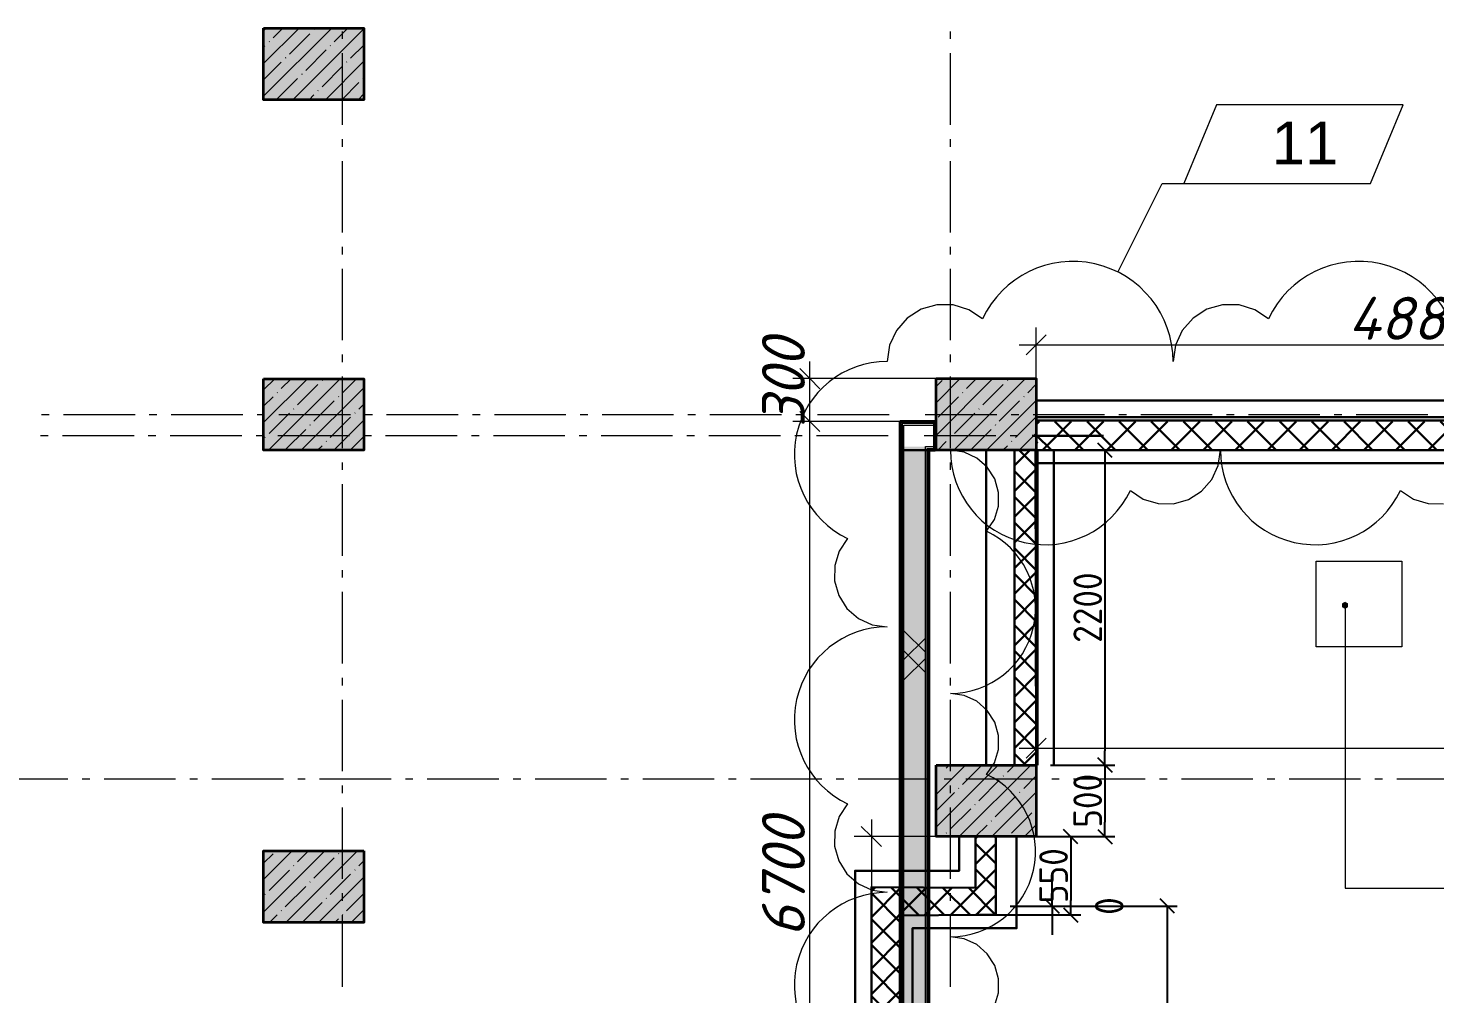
# Model space of a CAD drawing. Header units: millimetres. Extents: x -81576 to 1046824, y -248937 to 691537.
# Drawn here: x 186740 to 196572, y 662842 to 669591 of the extents above; entities that cross this region are included whole.
import ezdxf

# ---------------------------------------------------------------- set-up
doc = ezdxf.new("R2010")
doc.units = ezdxf.units.MM
for name, color, linetype, lineweight in [('0)', 6, 'Continuous', 30), ('0) расчет', 172, 'Continuous', 30), ('0) факт', 80, 'Continuous', 30), ('0.2) Шпаклевка подвала и баз и фин', 5, 'Continuous', 30)]:
    doc.layers.add(name, color=color, linetype=linetype, lineweight=lineweight)
doc.layers.add('PDF _Геометрия', color=7, linetype='Continuous', true_color=0x1d1d1d)
doc.layers.add('PDF _Сплошная заливка', color=7, linetype='Continuous', true_color=0xffffff)
doc.layers.add('PDF _Текст', color=7, linetype='Continuous')
doc.styles.add('PDF GOST-Common', font='arial.ttf')
doc.styles.add('PDF ISOCPEUR Italic', font='isocpeui.ttf')
doc.styles.add('СПДС', font='isocpeur.ttf', dxfattribs={"width": 0.9})
doc.dimstyles.new('Размера А3', dxfattribs={"dimtxt": 200, "dimasz": 100, "dimexe": 70, "dimexo": 100, "dimgap": 20, "dimtad": 1, "dimdec": 0, "dimrnd": 10, "dimzin": 0, "dimdsep": 46, "dimtxsty": 'СПДС', "dimblk": 'ARROWHEAD_6', "dimcen": 1, "dimclrd": 256, "dimclre": 256, "dimclrt": 256, "dimazin": 0, "dimtfac": 1, "dimtdec": 0, "dimtmove": 2, "dimatfit": 3, "dimfxl": 1, "dimtolj": 1, "dimtzin": 0, "dimarcsym": 0})

# ---------------------------------------------------------------- blocks, each defined once
blk = doc.blocks.new('ARROWHEAD_6')
at = {"color": 0, "linetype": 'Continuous'}
for p, q in [((0, 0), (-1, 0)), ((-0.5, -0.5), (0.5, 0.5))]:
    blk.add_line(p, q, dxfattribs=at)
blk = doc.blocks.new('*D2386')
at = {"lineweight": -2, "transparency": 16777216}
for p, q in [((193896, 666641.1), (194335.8, 666641.1)), ((194265.8, 666541.1), (194265.8, 664540.8)), ((193886, 664440.8), (194335.8, 664440.8))]:
    blk.add_line(p, q, dxfattribs=at)
at = {"layer": 'Defpoints', "color": 0, "transparency": 16777216}
for p in [(193796, 666641.1), (193786, 664440.8), (194265.8, 664440.8)]:
    blk.add_point(p, dxfattribs=at)
at = {"lineweight": -2, "transparency": 16777216, "xscale": 100, "yscale": 100, "zscale": 100}
for p, rotation in [((194265.8, 666641.1), 90), ((194265.8, 664440.8), 270)]:
    blk.add_blockref('ARROWHEAD_6', p, dxfattribs=dict(at, rotation=rotation))
at = {"transparency": 16777216, "insert": (194145.8, 665540.9), "char_height": 200, "attachment_point": 5, "rotation": 90, "style": 'СПДС'}
blk.add_mtext('\\A1;2200', dxfattribs=at)
blk = doc.blocks.new('*D2387')
at = {"lineweight": -2, "transparency": 16777216}
for p, q in [((193886, 664440.8), (194335.8, 664440.8)), ((194265.8, 664340.8), (194265.8, 664040.8)), ((193886, 663940.8), (194335.8, 663940.8))]:
    blk.add_line(p, q, dxfattribs=at)
at = {"layer": 'Defpoints', "color": 0, "transparency": 16777216}
for p in [(193786, 664440.8), (193786, 663940.8), (194265.8, 663940.8)]:
    blk.add_point(p, dxfattribs=at)
at = {"lineweight": -2, "transparency": 16777216, "xscale": 100, "yscale": 100, "zscale": 100}
for p, rotation in [((194265.8, 664440.8), 90), ((194265.8, 663940.8), 270)]:
    blk.add_blockref('ARROWHEAD_6', p, dxfattribs=dict(at, rotation=rotation))
at = {"transparency": 16777216, "insert": (194145.8, 664190.8), "char_height": 200, "attachment_point": 5, "rotation": 90, "style": 'СПДС'}
blk.add_mtext('\\A1;500', dxfattribs=at)
blk = doc.blocks.new('*D2388')
at = {"lineweight": -2, "transparency": 16777216}
for p, q in [((193462.1, 663940.8), (194097.3, 663940.8)), ((194027.3, 663840.8), (194027.3, 663493.7)), ((193462.1, 663393.7), (194097.3, 663393.7))]:
    blk.add_line(p, q, dxfattribs=at)
at = {"layer": 'Defpoints', "color": 0, "transparency": 16777216}
for p in [(193362.1, 663940.8), (193362.1, 663393.7), (194027.3, 663393.7)]:
    blk.add_point(p, dxfattribs=at)
at = {"lineweight": -2, "transparency": 16777216, "xscale": 100, "yscale": 100, "zscale": 100}
for p, rotation in [((194027.3, 663940.8), 90), ((194027.3, 663393.7), 270)]:
    blk.add_blockref('ARROWHEAD_6', p, dxfattribs=dict(at, rotation=rotation))
at = {"transparency": 16777216, "insert": (193907.3, 663667.2), "char_height": 200, "attachment_point": 5, "rotation": 90, "style": 'СПДС'}
blk.add_mtext('\\A1;550', dxfattribs=at)
blk = doc.blocks.new('*D2389')
at = {"lineweight": -2, "transparency": 16777216}
for p, q in [((193896.4, 663555), (193896.4, 663655)), ((193603.7, 663455), (193966.4, 663455)), ((193603.7, 663455), (193966.4, 663455)), ((193896.4, 663355), (193896.4, 663255))]:
    blk.add_line(p, q, dxfattribs=at)
at = {"layer": 'Defpoints', "color": 0, "transparency": 16777216}
for p in [(193503.7, 663455), (193503.7, 663455), (193896.4, 663455)]:
    blk.add_point(p, dxfattribs=at)
at = {"lineweight": -2, "transparency": 16777216, "xscale": 100, "yscale": 100, "zscale": 100}
for rotation in [270, 90]:
    blk.add_blockref('ARROWHEAD_6', (193896.4, 663455), dxfattribs=dict(at, rotation=rotation))
at = {"transparency": 16777216, "insert": (194296.4, 663455), "char_height": 200, "attachment_point": 5, "rotation": 90, "style": 'СПДС'}
blk.add_mtext('\\A1;0', dxfattribs=at)
blk = doc.blocks.new('*D2390')
at = {"lineweight": -2, "transparency": 16777216}
for p, q in [((193603.7, 663455), (194772, 663455)), ((194702, 663355), (194702, 661491.1)), ((193649.6, 661391.1), (194772, 661391.1))]:
    blk.add_line(p, q, dxfattribs=at)
at = {"layer": 'Defpoints', "color": 0, "transparency": 16777216}
for p in [(193503.7, 663455), (193549.6, 661391.1), (194702, 661391.1)]:
    blk.add_point(p, dxfattribs=at)
at = {"lineweight": -2, "transparency": 16777216, "xscale": 100, "yscale": 100, "zscale": 100}
for p, rotation in [((194702, 663455), 90), ((194702, 661391.1), 270)]:
    blk.add_blockref('ARROWHEAD_6', p, dxfattribs=dict(at, rotation=rotation))
at = {"transparency": 16777216, "insert": (194582, 662423.1), "char_height": 200, "attachment_point": 5, "rotation": 90, "style": 'СПДС'}
blk.add_mtext('\\A1;2060', dxfattribs=at)

msp = doc.modelspace()

# ---------------------------------------------------------------- hatches: boundary and pattern name
at = {"layer": '0)', "transparency": 33554559}
h = msp.add_hatch(dxfattribs=at)
h.set_pattern_fill('ANSI37', color=256, scale=50)
h.paths.add_polyline_path([(198666, 666787.2), (198637.1, 666816.1), (198666, 666816.1), (198666, 666841.1), (193786, 666841.1), (193786, 666641.1), (198666, 666641.1)])
h = msp.add_hatch(dxfattribs=at)
h.set_pattern_fill('ANSI37', color=256, scale=40)
h.paths.add_polyline_path([(193796, 666641.1), (193796, 666741.1), (193786, 666741.1), (193786, 666641.1), (193634, 666641.1), (193634, 664440.8), (193786, 664440.8), (193786, 664558.9), (193796, 664568.9)])
h = msp.add_hatch(dxfattribs=at)
h.set_pattern_fill('ANSI37', color=256, scale=40)
h.paths.add_polyline_path([(193512, 662260.7), (193362.1, 662260.7), (192847.4, 662260.7), (192847.4, 663389.8), (193362.1, 663393.7), (193503.7, 663393.7), (193503.7, 663455), (193503.7, 663940.8), (193362.1, 663940.8), (193362.1, 663583.5), (192633.6, 663587.5), (192633.6, 662116.9), (193362.1, 662112.9), (193362.1, 661391.1), (193507.9, 661391.1), (193507.9, 662126)])
h.paths.add_polyline_path([(194137.3, 663428.2), (194137.3, 663906.2), (193657.3, 663906.2), (193657.3, 663428.2)], flags=9)
at = {"layer": '0) расчет', "transparency": 33554559}
for points in [[(192836, 660140.8), (192848.5, 660140.8), (192848.5, 666828.3), (192836, 666828.3)], [(192848.5, 660140.8), (192861, 660140.8), (192861, 666815.8), (192848.5, 666815.8)], [(193011, 660140.8), (193011, 666665.8), (192861, 666665.8), (192861, 660140.8)], [(193023.5, 660140.8), (193023.5, 666653.3), (193011, 666653.3), (193011, 660140.8)], [(193036, 660140.8), (193036, 666640.8), (193023.5, 666640.8), (193023.5, 660140.8)]]:
    msp.add_hatch(color=1, dxfattribs=at).paths.add_polyline_path(points)
at = {"layer": 'PDF _Сплошная заливка', "true_color": 0x636466, "transparency": 33554559}
for points in [[(188386, 669090.8), (189086, 669090.8), (189086, 669590.8), (188386, 669590.8)], [(188386, 666640.8), (189086, 666640.8), (189086, 667140.8), (188386, 667140.8)], [(193086, 666641.1), (193786, 666641.1), (193786, 667141.1), (193086, 667141.1)], [(195944.5, 665582), (195922.9, 665569.5), (195922.9, 665544.5), (195944.5, 665532), (195966.2, 665544.5), (195966.2, 665569.5)], [(193086, 663940.8), (193786, 663940.8), (193786, 664440.8), (193086, 664440.8)], [(188386, 663340.8), (189086, 663340.8), (189086, 663840.8), (188386, 663840.8)]]:
    msp.add_hatch(color=251, dxfattribs=at).paths.add_polyline_path(points)

# ---------------------------------------------------------------- linework, layer by layer
at = {"layer": '0)'}
msp.add_lwpolyline([(198666, 666849.1), (193786, 666849.1), (193786, 666641.1), (198666, 666641.1)], close=True, dxfattribs=at)
for points in [[(194256.5, 666741.1), (193756.5, 666741.1)], [(193634, 664440.8), (193634, 666641.1)], [(193796, 666641.1), (193796, 664440.8)], [(193362.1, 663940.8), (193362.1, 663583.5)], [(193503.7, 663940.8), (193503.7, 663455)], [(193362.1, 662112.9), (192633.6, 662116.9), (192633.6, 663587.5), (193362.1, 663583.5)], [(193362.1, 662260.7), (192847.4, 662260.7), (192847.4, 663389.8), (193362.1, 663393.7)], [(193362.1, 663393.7), (193503.7, 663393.7), (193503.7, 663455)]]:
    msp.add_lwpolyline(points, dxfattribs=at)
at = {"layer": '0) расчет', "color": 1, "lineweight": 9}
for points in [[(196740.3, 667261.1, 0.801089), (195408.4, 667558.9), (195313, 667622.3), (195203.5, 667655.9), (195089, 667657.2), (194978.9, 667625.9), (194882.1, 667564.6), (194806.7, 667478.5), (194758.9, 667374.4), (194742.4, 667261.1, 0.801089), (193410.5, 667558.9), (193315.1, 667622.3), (193205.7, 667655.9), (193091.2, 667657.2), (192981, 667625.9), (192884.3, 667564.6), (192808.9, 667478.5), (192761, 667374.4), (192744.6, 667261.1, 0.801087), (192468.1, 666024.4), (192409.3, 665935.9), (192378, 665834.2), (192376.8, 665727.9), (192405.9, 665625.6), (192462.8, 665535.8), (192542.8, 665465.8), (192639.4, 665421.3), (192744.6, 665406.1, 0.801087), (192468.1, 664169.4), (192409.3, 664080.9), (192378, 663979.2), (192376.8, 663872.9), (192405.9, 663770.6), (192462.8, 663680.8), (192542.8, 663610.8), (192639.4, 663566.3), (192744.6, 663551.1, 0.801088), (192468.1, 662314.4)], [(193493.3, 662755.6), (193522, 662848.8), (193523, 662946.2), (193496.4, 663039.9), (193444.3, 663122.2), (193371, 663186.4), (193282.5, 663227.1), (193186, 663241.1, 0.801085), (193439.5, 664374.4), (193493.3, 664455.6), (193522, 664548.8), (193523, 664646.2), (193496.4, 664739.9), (193444.3, 664822.2), (193371, 664886.4), (193282.5, 664927.1), (193186, 664941.1, 0.801085), (193439.5, 666074.4), (193493.3, 666155.6), (193522, 666248.8), (193523, 666346.2), (193496.4, 666439.9), (193444.3, 666522.2), (193371, 666586.4), (193282.5, 666627.1), (193186, 666641.1, 0.801086), (194444.4, 666359.7), (194534.5, 666299.9), (194637.9, 666268.1), (194746.1, 666266.9), (194850.2, 666296.5), (194941.6, 666354.4), (195012.8, 666435.8), (195058, 666534), (195073.5, 666641.1, 0.801084), (196331.9, 666359.7)]]:
    msp.add_lwpolyline(points, format="xyb", dxfattribs=at)
at = {"layer": '0) расчет', "color": 1, "lineweight": 40}
msp.add_lwpolyline([(192836, 660140.8), (192836, 666640.8), (192836, 666840.8), (193076, 666840.8), (193076, 666640.8), (193036, 666640.8), (193036, 660140.8)], dxfattribs=at)
at = {"layer": '0) расчет', "color": 1, "lineweight": 9}
for points in [[(193076, 666828.3), (192848.5, 666828.3), (192848.5, 660140.8), (192836, 660140.8)], [(193011, 660140.8), (192861, 660140.8), (192861, 666815.8), (193076, 666815.8)], [(193023.5, 660140.8), (193011, 660140.8), (193011, 666665.8), (193076, 666665.8)], [(193036, 660904.3), (193036, 660784.3), (193036, 660140.8), (193023.5, 660140.8), (193023.5, 666653.3), (193076, 666653.3)], [(196331.9, 666359.7), (196422, 666299.9), (196525.4, 666268.1), (196633.6, 666266.9)], [(193011, 665186.3), (192861, 665036.3)]]:
    msp.add_lwpolyline(points, dxfattribs=at)
at = {"layer": '0) расчет'}
for points in [[(193784.1, 666871.8), (200386, 666871.8)], [(193086, 666641.1), (192836, 666640.8), (192836, 660140.8)]]:
    msp.add_lwpolyline(points, dxfattribs=at)
at = {"layer": '0) расчет', "lineweight": 9}
for points in [[(192861, 665379.7), (193011, 665229.7)], [(193011, 665327.8), (192861, 665177.8)], [(192861, 665238.3), (193011, 665088.3)]]:
    msp.add_lwpolyline(points, dxfattribs=at)
at = {"layer": '0) факт'}
for points in [[(193784.1, 666871.8), (200386, 666871.8)], [(193781.5, 666641.1), (193786, 664440.8)]]:
    msp.add_lwpolyline(points, dxfattribs=at)
at = {"layer": '0.2) Шпаклевка подвала и баз и фин'}
for points in [[(193786, 666987.8), (200386, 666987.8)], [(193436, 664440.8), (193436, 666641.1)], [(193909.7, 664440.8), (193909.7, 666641.1)], [(193786, 666550.1), (200386, 666550.1)], [(193248.1, 661391.1), (193248.1, 661998.9), (192519.6, 661998.9), (192519.6, 663701.5), (193248.1, 663701.5), (193248.1, 663940.8)], [(193649, 661391.1), (193649, 662399.8), (192920.5, 662399.8), (192920.5, 663300.6), (193649, 663300.6), (193649, 663940.8)]]:
    msp.add_lwpolyline(points, dxfattribs=at)
at = {"layer": 'PDF _Геометрия', "lineweight": 9}
for points in [[(188405.5, 669590.8), (188386, 669571.3)], [(188633.6, 669590.8), (188386, 669343.2)], [(188861.7, 669590.8), (188386, 669115.1)], [(188519.6, 669590.8), (188452.3, 669523.5)], [(189086, 669587), (188589.8, 669090.8)], [(188739.8, 669582.9), (188737.4, 669580.5)], [(188975.8, 669590.8), (188880, 669495)], [(188426.2, 669497.3), (188423.8, 669495)], [(188708.9, 669552), (188566.4, 669409.4)], [(188853.8, 669468.8), (188851.5, 669466.5)], [(189086, 669472.9), (188994, 669380.9)], [(188395.3, 669466.5), (188386, 669457.2)], [(188540.2, 669383.3), (188537.8, 669380.9)], [(188823, 669438), (188680.4, 669295.4)], [(188509.3, 669352.4), (188386, 669229.1)], [(188937, 669323.9), (188794.5, 669181.3)], [(189086, 669358.9), (188817.9, 669090.8)], [(188967.9, 669354.8), (188965.5, 669352.4)], [(188623.4, 669238.4), (188480.8, 669095.8)], [(188654.3, 669269.3), (188651.9, 669266.9)], [(189051.1, 669209.9), (188932, 669090.8)], [(189081.9, 669240.7), (189079.6, 669238.4)], [(188737.4, 669124.3), (188703.9, 669090.8)], [(188768.3, 669155.2), (188765.9, 669152.8)], [(189086, 669130.8), (189046, 669090.8)], [(188464.6, 667140.8), (188386, 667062.2)], [(188692.7, 667140.8), (188386, 666834.1)], [(188920.8, 667140.8), (188420.8, 666640.8)], [(188578.7, 667140.8), (188509.3, 667071.4)], [(188796.8, 667130.8), (188794.5, 667128.5)], [(189034.9, 667140.8), (188937, 667042.9)], [(193255, 667141.1), (193086, 666972.1)], [(193483.1, 667141.1), (193086, 666744)], [(193128.3, 667128.5), (193086, 667086.2)], [(193711.2, 667141.1), (193211.2, 666641.1)], [(193369.1, 667141.1), (193299.4, 667071.4)], [(193586.9, 667130.8), (193584.5, 667128.5)], [(188452.3, 667014.4), (188386, 666948.1)], [(188483.2, 667045.3), (188480.8, 667042.9)], [(188765.9, 667099.9), (188623.4, 666957.4)], [(189086, 667077.9), (188648.9, 666640.8)], [(188910.9, 667016.8), (188908.5, 667014.4)], [(193242.4, 667014.4), (193099.8, 666871.8)], [(193273.3, 667045.3), (193270.9, 667042.9)], [(193556, 667099.9), (193413.4, 666957.4)], [(193700.9, 667016.8), (193698.6, 667014.4)], [(193786, 667101.9), (193727.1, 667042.9)], [(188597.2, 666931.2), (188594.9, 666928.9)], [(188880, 666985.9), (188737.4, 666843.3)], [(189086, 666963.8), (189051.1, 666928.9)], [(193387.3, 666931.2), (193384.9, 666928.9)], [(193786, 666987.8), (193439.3, 666641.1)], [(193670.1, 666985.9), (193527.5, 666843.3)], [(188566.4, 666900.4), (188423.8, 666757.8)], [(188711.3, 666817.2), (188708.9, 666814.8)], [(188994, 666871.8), (188851.5, 666729.3)], [(189086, 666849.8), (188877, 666640.8)], [(189024.9, 666902.7), (189022.6, 666900.4)], [(193356.4, 666900.4), (193213.9, 666757.8)], [(193501.4, 666817.2), (193499, 666814.8)], [(193784.1, 666871.8), (193641.5, 666729.3)], [(188397.6, 666731.7), (188395.3, 666729.3)], [(188680.4, 666786.3), (188537.8, 666643.7)], [(189086, 666735.7), (188991.1, 666640.8)], [(193187.7, 666731.7), (193185.4, 666729.3)], [(193470.5, 666786.3), (193327.9, 666643.7)], [(193786, 666759.7), (193667.4, 666641.1)], [(188794.5, 666672.3), (188763, 666640.8)], [(188825.3, 666703.1), (188823, 666700.8)], [(193156.8, 666700.8), (193097.2, 666641.1)], [(193584.5, 666672.3), (193553.4, 666641.1)], [(193615.4, 666703.1), (193613, 666700.8)], [(193291.9, 664440.8), (193086, 664234.9)], [(193520, 664440.8), (193086, 664006.8)], [(193177.8, 664440.8), (193156.8, 664419.8)], [(193748.1, 664440.8), (193248.1, 663940.8)], [(193405.9, 664440.8), (193270.9, 664305.7)], [(193558.4, 664365.1), (193556, 664362.8)], [(193634, 664440.8), (193584.5, 664391.3)], [(193786, 664364.7), (193698.6, 664277.2)], [(193244.7, 664279.6), (193242.4, 664277.2)], [(193527.5, 664334.2), (193384.9, 664191.7)], [(193213.9, 664248.7), (193086, 664120.9)], [(193358.8, 664165.5), (193356.4, 664163.2)], [(193786, 664250.6), (193476.2, 663940.8)], [(193641.5, 664220.2), (193499, 664077.6)], [(193672.4, 664251.1), (193670.1, 664248.7)], [(193327.9, 664134.7), (193185.4, 663992.1)], [(193755.6, 664106.1), (193613, 663963.6)], [(193786, 664136.6), (193784.1, 664134.7)], [(193159.2, 663966), (193156.8, 663963.6)], [(193442, 664020.6), (193362.1, 663940.8)], [(193472.8, 664051.5), (193470.5, 664049.1)], [(193786, 664022.5), (193704.3, 663940.8)], [(188586.1, 663840.8), (188386, 663640.7)], [(188814.2, 663840.8), (188386, 663412.6)], [(188452.3, 663821), (188386, 663754.8)], [(189042.3, 663840.8), (188542.3, 663340.8)], [(188700.1, 663840.8), (188623.4, 663764)], [(188880, 663792.5), (188737.4, 663650)], [(188910.9, 663823.4), (188908.5, 663821)], [(189086, 663770.5), (189051.1, 663735.5)], [(188566.4, 663707), (188423.8, 663564.4)], [(188597.2, 663737.9), (188594.9, 663735.5)], [(188994, 663678.5), (188851.5, 663535.9)], [(189024.9, 663709.3), (189022.6, 663707)], [(188680.4, 663592.9), (188537.8, 663450.4)], [(188711.3, 663623.8), (188708.9, 663621.4)], [(189086, 663656.4), (188770.4, 663340.8)], [(188397.6, 663538.3), (188395.3, 663535.9)], [(188794.5, 663478.9), (188656.3, 663340.8)], [(188825.3, 663509.8), (188823, 663507.4)], [(189086, 663542.4), (188965.5, 663421.9)], [(188480.8, 663393.3), (188428.2, 663340.8)], [(188511.7, 663424.2), (188509.3, 663421.9)], [(188939.4, 663395.7), (188937, 663393.3)], [(189086, 663428.3), (188998.5, 663340.8)], [(188908.5, 663364.8), (188884.4, 663340.8)]]:
    msp.add_lwpolyline(points, dxfattribs=at)
at = {"layer": 'PDF _Геометрия', "color": 7, "lineweight": 35}
for points in [[(188386, 669590.8), (189086, 669590.8), (189086, 669090.8), (188386, 669090.8)], [(188386, 667140.8), (189086, 667140.8), (189086, 666640.8), (188386, 666640.8)], [(193086, 667141.1), (193786, 667141.1), (193786, 666641.1), (193086, 666641.1)], [(193086, 664440.8), (193786, 664440.8), (193786, 663940.8), (193086, 663940.8)], [(189086, 663840.8), (189086, 663340.8), (188386, 663340.8), (188386, 663840.8)]]:
    msp.add_lwpolyline(points, close=True, dxfattribs=at)
at = {"layer": 'PDF _Геометрия', "color": 7, "lineweight": 9}
for points in [[(188936, 669567.8), (188936, 669514.9)], [(193186, 669514.9), (193186, 669567.8)], [(188936, 669414.9), (188936, 668914.9)], [(193186, 668914.9), (193186, 669414.9)], [(188936, 668814.9), (188936, 668762)], [(193186, 668762), (193186, 668814.9)], [(188936, 668661.9), (188936, 668162)], [(193186, 668162), (193186, 668661.9)], [(194356.6, 667886.2), (194667.1, 668505.2), (194817.9, 668505.2)], [(188936, 668061.9), (188936, 668009)], [(193186, 668009), (193186, 668061.9)], [(188936, 667909), (188936, 667409)], [(193186, 667409), (193186, 667909)], [(193856, 667447.9), (193786, 667377.9), (193716, 667307.9)], [(193786, 667141.1), (193786, 667377.9), (193786, 667497.9)], [(188936, 667309), (188936, 667256.1)], [(193186, 667256.1), (193186, 667309)], [(193666, 667377.9), (198666, 667377.9), (199816, 667377.9), (200506, 667377.9)], [(192134.1, 667211.1), (192204.1, 667141.1), (192274.1, 667071.1)], [(192204.1, 660020.8), (192204.1, 666840.8), (192204.1, 667261.1)], [(188936, 667156.1), (188936, 666656.1)], [(193086, 667141.1), (192204.1, 667141.1), (192084.1, 667141.1)], [(193186, 666656.1), (193186, 667156.1)], [(192134.1, 666910.8), (192204.1, 666840.8), (192274.1, 666770.8)], [(186834.3, 666891.1), (186887.2, 666891.1)], [(186987.2, 666891.1), (187487.2, 666891.1)], [(187587.2, 666891.1), (187640.2, 666891.1)], [(187740.2, 666891.1), (188240.2, 666891.1)], [(188340.2, 666891.1), (188393.1, 666891.1)], [(188493.1, 666891.1), (188993.1, 666891.1)], [(189093.1, 666891.1), (189146, 666891.1)], [(189246, 666891.1), (189746, 666891.1)], [(189846, 666891.1), (189898.9, 666891.1)], [(189998.9, 666891.1), (190498.9, 666891.1)], [(190598.9, 666891.1), (190651.8, 666891.1)], [(190751.8, 666891.1), (191251.8, 666891.1)], [(191351.8, 666891.1), (191404.7, 666891.1)], [(191504.7, 666891.1), (192004.7, 666891.1)], [(192836, 666840.8), (192204.1, 666840.8), (192084.1, 666840.8)], [(192104.8, 666891.1), (192157.7, 666891.1)], [(192257.7, 666891.1), (192757.7, 666891.1)], [(193010.6, 666891.1), (193510.6, 666891.1)], [(193610.6, 666891.1), (193663.5, 666891.1)], [(193763.5, 666891.1), (194263.5, 666891.1)], [(194363.5, 666891.1), (194416.4, 666891.1)], [(194516.4, 666891.1), (195016.4, 666891.1)], [(195116.4, 666891.1), (195169.3, 666891.1)], [(195269.3, 666891.1), (195769.3, 666891.1)], [(195869.3, 666891.1), (195922.3, 666891.1)], [(196022.3, 666891.1), (196522.3, 666891.1)], [(186880.2, 666741.1), (186827.3, 666741.1)], [(187480.2, 666741.1), (186980.2, 666741.1)], [(187633.2, 666741.1), (187580.2, 666741.1)], [(188233.2, 666741.1), (187733.2, 666741.1)], [(188386.1, 666741.1), (188333.2, 666741.1)], [(188986.1, 666741.1), (188486.1, 666741.1)], [(189139, 666741.1), (189086.1, 666741.1)], [(189739, 666741.1), (189239, 666741.1)], [(189891.9, 666741.1), (189839, 666741.1)], [(190491.9, 666741.1), (189991.9, 666741.1)], [(190644.8, 666741.1), (190591.9, 666741.1)], [(191244.8, 666741.1), (190744.8, 666741.1)], [(191397.7, 666741.1), (191344.8, 666741.1)], [(191997.8, 666741.1), (191497.8, 666741.1)], [(192150.7, 666741.1), (192097.7, 666741.1)], [(192750.7, 666741.1), (192250.7, 666741.1)], [(193503.6, 666741.1), (193003.6, 666741.1)], [(193656.5, 666741.1), (193603.6, 666741.1)], [(188936, 666556.1), (188936, 666503.2)], [(193186, 666503.2), (193186, 666556.1)], [(188936, 666403.2), (188936, 665903.2)], [(193186, 665903.2), (193186, 666403.2)], [(188936, 665803.2), (188936, 665750.3)], [(193186, 665750.3), (193186, 665803.2)], [(188936, 665650.3), (188936, 665150.3)], [(193186, 665150.3), (193186, 665650.3)], [(195944.5, 665557), (195944.5, 663580.3), (196909.3, 663580.3), (197570.1, 663580.3)], [(188936, 665050.3), (188936, 664997.4)], [(193186, 664997.4), (193186, 665050.3)], [(188936, 664897.4), (188936, 664397.4)], [(193186, 664397.4), (193186, 664897.4)], [(193786, 664440.8), (193786, 664558.9), (193786, 664678.9)], [(193666, 664558.9), (200506, 664558.9)], [(193856, 664628.9), (193786, 664558.9), (193716, 664488.9)], [(187018.3, 664341.1), (186518.3, 664341.1)], [(187171.2, 664341.1), (187118.3, 664341.1)], [(187771.2, 664341.1), (187271.2, 664341.1)], [(187924.1, 664341.1), (187871.2, 664341.1)], [(188524.1, 664341.1), (188024.1, 664341.1)], [(188677, 664341.1), (188624.1, 664341.1)], [(189277, 664341.1), (188777, 664341.1)], [(188936, 664297.4), (188936, 664244.4)], [(189429.9, 664341.1), (189377, 664341.1)], [(190029.9, 664341.1), (189529.9, 664341.1)], [(190182.9, 664341.1), (190129.9, 664341.1)], [(190782.9, 664341.1), (190282.9, 664341.1)], [(190935.8, 664341.1), (190882.9, 664341.1)], [(191535.8, 664341.1), (191035.8, 664341.1)], [(191688.7, 664341.1), (191635.8, 664341.1)], [(192288.7, 664341.1), (191788.7, 664341.1)], [(192441.6, 664341.1), (192388.7, 664341.1)], [(193041.6, 664341.1), (192541.6, 664341.1)], [(193194.5, 664341.1), (193141.6, 664341.1)], [(193186, 664244.4), (193186, 664297.4)], [(193794.5, 664341.1), (193294.5, 664341.1)], [(193947.4, 664341.1), (193894.5, 664341.1)], [(194547.4, 664341.1), (194047.4, 664341.1)], [(194700.4, 664341.1), (194647.4, 664341.1)], [(195300.4, 664341.1), (194800.4, 664341.1)], [(195453.3, 664341.1), (195400.4, 664341.1)], [(196053.3, 664341.1), (195553.3, 664341.1)], [(196206.2, 664341.1), (196153.3, 664341.1)], [(196806.2, 664341.1), (196306.2, 664341.1)], [(188936, 664144.4), (188936, 663644.4)], [(192633.6, 664060.8), (192633.6, 660020.8)], [(193186, 663644.4), (193186, 664144.4)], [(192703.6, 663870.8), (192633.6, 663940.8), (192563.6, 664010.8)], [(193086, 663940.8), (192633.6, 663940.8), (192513.6, 663940.8)], [(188936, 663544.4), (188936, 663491.5)], [(193186, 663491.5), (193186, 663544.4)], [(188936, 663391.5), (188936, 662891.5)], [(193186, 662891.5), (193186, 663391.5)]]:
    msp.add_lwpolyline(points, dxfattribs=at)
for points in [[(196122.3, 668505.2), (196350.6, 669055.8), (195046.2, 669055.8), (194817.9, 668505.2)], [(196341.5, 665266.1), (195741.5, 665266.1), (195741.5, 665866.1), (196341.5, 665866.1)], [(196341.5, 665266.1), (195741.5, 665266.1), (195741.5, 665866.1), (196341.5, 665866.1)]]:
    msp.add_lwpolyline(points, close=True, dxfattribs=at)

# ---------------------------------------------------------------- texts
at = {"layer": 'PDF _Текст', "char_height": 300, "attachment_point": 4}
for s, insert, style in [('11', (195431.8, 668787.9), 'PDF GOST-Common'), ('4880', (195965.6, 667562.6), 'PDF ISOCPEUR Italic')]:
    msp.add_mtext(s, dxfattribs=dict(at, insert=insert, style=style))
at = {"layer": 'PDF _Текст', "char_height": 300, "attachment_point": 4, "rotation": 90, "style": 'PDF ISOCPEUR Italic'}
for s, insert in [('300', (192019.3, 666801.3)), ('6700', (192019.3, 663237.9))]:
    msp.add_mtext(s, dxfattribs=dict(at, insert=insert))

# ---------------------------------------------------------------- dimensions: what is measured, and where the dimension line sits
for base, p1, p2, picture, middle in [((194265.8, 664440.8), (193796, 666641.1), (193786, 664440.8), '*D2386', (194145.8, 665540.9)), ((194265.8, 663940.8), (193786, 664440.8), (193786, 663940.8), '*D2387', (194145.8, 664190.8)), ((194027.3, 663393.7), (193362.1, 663940.8), (193362.1, 663393.7), '*D2388', (193907.3, 663667.2)), ((193896.3908876, 663455.0265116), (193503.7051009, 663455.0265116), (193503.7051009, 663455.0265116), '*D2389', (194296.3908876, 663455.0265116)), ((194702, 661391.1), (193503.7, 663455), (193549.6, 661391.1), '*D2390', (194582, 662423.1))]:
    dim = msp.add_linear_dim(base=base, p1=p1, p2=p2, angle=90, dimstyle='Размера А3')
    dim.commit()
    dim.dimension.update_dxf_attribs({"geometry": picture, "text_midpoint": middle})

doc.saveas('drawing.dxf')
